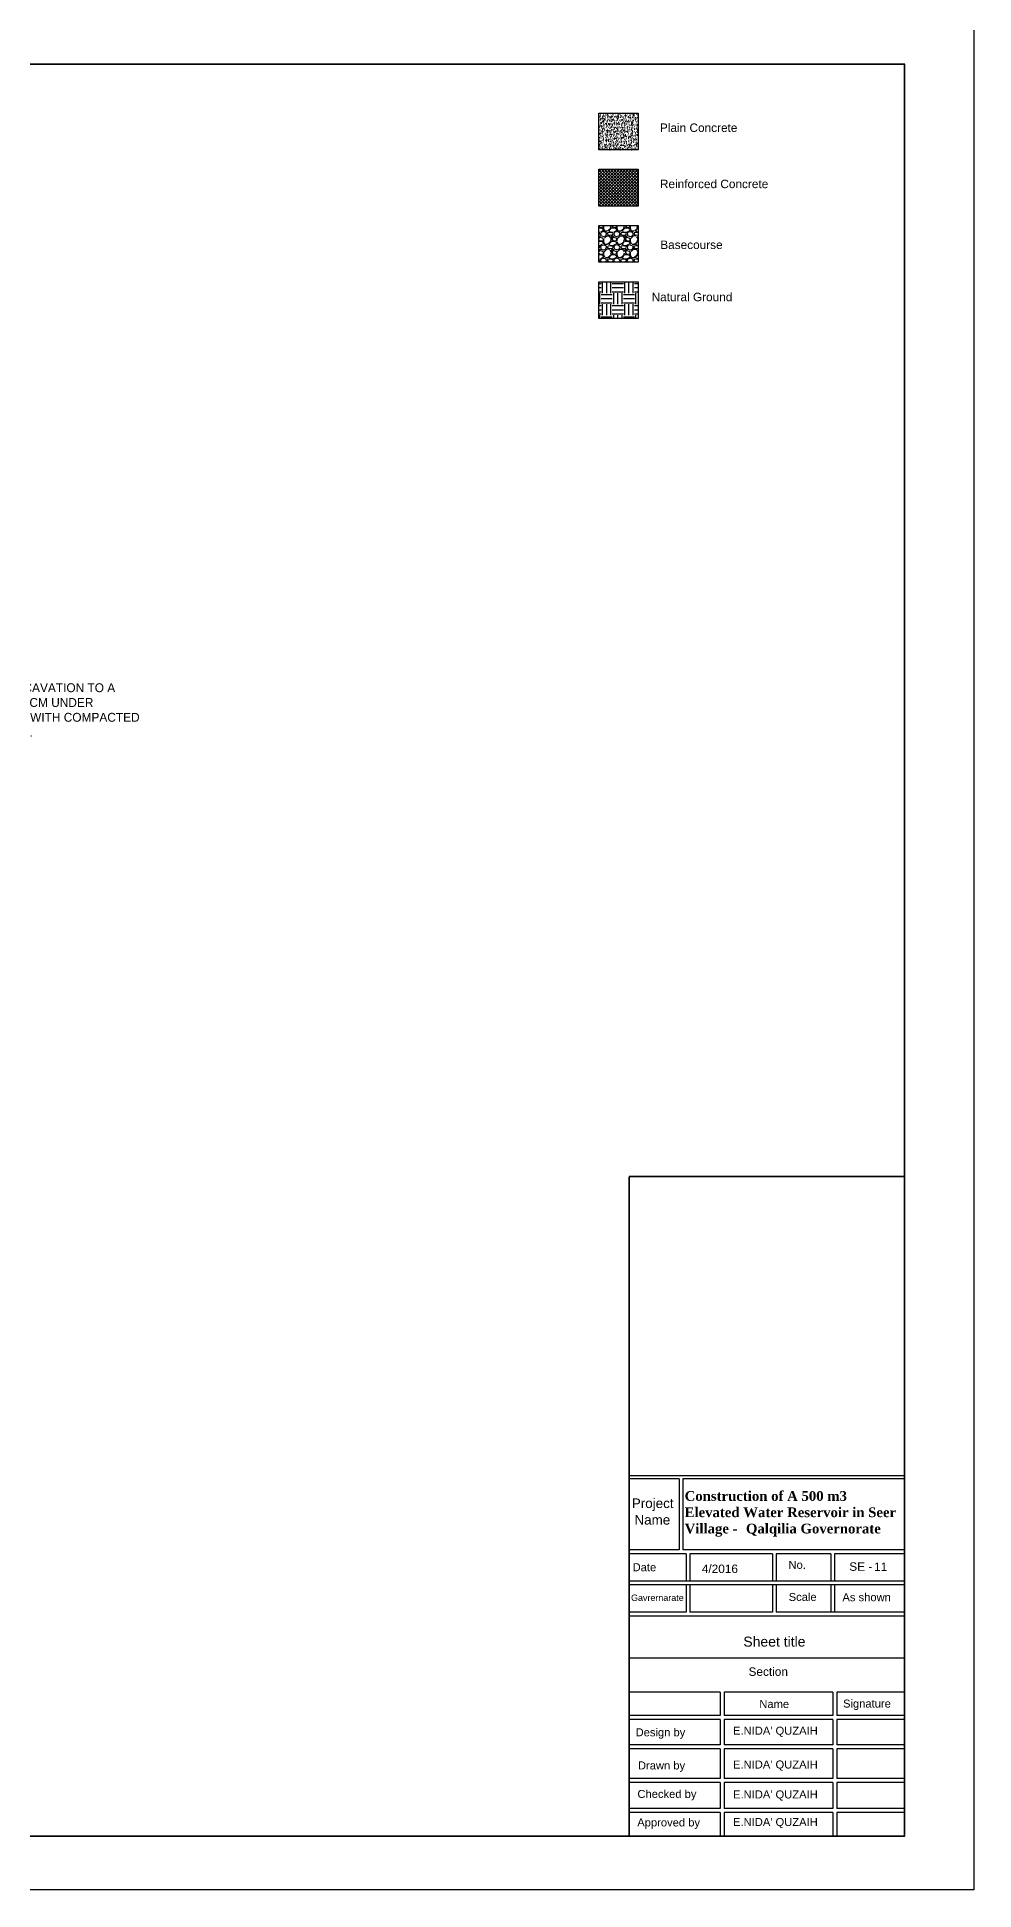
# Model space of a CAD drawing. Extents: x 166525 to 167198, y 178739 to 179747.
# Drawn here: x 167084.19 to 167105.29, y 179098.27 to 179139.99 of the extents above; entities that cross this region are included whole.
import ezdxf

# ---------------------------------------------------------------- set-up
doc = ezdxf.new("R2010")
doc.units = 0
doc.header["$MEASUREMENT"] = 0
doc.linetypes.add('VONLAYER', pattern=[0])
doc.layers.get('0').update_dxf_attribs({"linetype": 'CONTINUOUS'})
for name, color, linetype in [('000FRAME', 7, 'CONTINUOUS'), ('006COL', 5, 'CONTINUOUS'), ('007HATH', 8, 'CONTINUOUS'), ('COVER', 7, 'CONTINUOUS'), ('Line 1', 2, 'CONTINUOUS'), ('MHATCH', 8, 'CONTINUOUS'), ('TXT', 6, 'CONTINUOUS')]:
    doc.layers.add(name, color=color, linetype=linetype)
doc.layers.add('Frame-PW - KA_FRAME', color=7, linetype='CONTINUOUS', lineweight=80)

msp = doc.modelspace()

# ---------------------------------------------------------------- hatches: boundary and pattern name
at = {"linetype": 'Continuous'}
h = msp.add_hatch(dxfattribs=at)
h.set_pattern_fill('EARTH', color=8, style=0)
h.set_pattern_definition([(0, (430.14189, -114.74017), (0.25, 0.25), [0.25, -0.25]), (0, (430.14189, -114.64642), (0.25, 0.25), [0.25, -0.25]), (0, (430.14189, -114.55267), (0.25, 0.25), [0.25, -0.25]), (90, (430.17314, -114.52142), (-0.25, 0.25), [0.25, -0.25]), (90, (430.26689, -114.52142), (-0.25, 0.25), [0.25, -0.25]), (90, (430.36064, -114.52142), (-0.25, 0.25), [0.25, -0.25])])
h.paths.add_polyline_path([(167097.72393, 179134.48463), (167096.84158, 179134.48463), (167096.84158, 179133.65797), (167097.72393, 179133.65797)])
at = {"layer": '006COL'}
h = msp.add_hatch(dxfattribs=at)
h.set_pattern_fill('ANSI37', color=8, scale=0.38995, angle=90, style=0)
h.set_pattern_definition([(135, (166966.365324, 179015.65283), (-0.034467066, -0.034467066), []), (225, (166966.365324, 179015.65283), (0.034467066, -0.034467066), [])])
h.paths.add_polyline_path([(167096.84158, 179137.01547), (167096.84158, 179136.18881), (167097.72393, 179136.18881), (167097.72393, 179137.01547)])
at = {"layer": '007HATH'}
h = msp.add_hatch(dxfattribs=at)
h.set_pattern_fill('AR-CONC', color=8, scale=0.015598, angle=270, style=0)
h.set_pattern_definition([(320, (166970.23632, 179014.89971), (-0.009788086, -0.11187834), [0.01169851, -0.12868361]), (265, (166970.23632, 179014.8997), (0.11732703, 0.02164245), [0.00935881, -0.10294689]), (10.451444, (166970.23551, 179014.89038), (0.10753894, -0.09023589), [0.009942204, -0.10936424]), (316.1842, (166970.26752, 179014.8997), (-0.02581772, -0.16646845), [0.01754777, -0.19302542]), (6.63564, (166970.26537, 179014.88583), (0.15194315, -0.1457887), [0.01491331, -0.16404645]), (261.18416, (166970.26752, 179014.8997), (0.15194315, -0.1457887), [0.01403821, -0.15442033]), (291, (166970.25972, 179014.88411), (-0.06280055, -0.09310564), [0.01169851, -0.12868361]), (236, (166970.25972, 179014.88411), (0.113109, -0.03795236), [0.00935881, -0.10294689]), (341.451445, (166970.25449, 179014.87635), (0.05030845, -0.131058), [0.0099422, -0.10936424]), (307.5, (166970.236323, 179014.899706), (0.051924828, -0.001896696), [0, -0.101699048, 0, -0.10450669, 0, -0.10333684]), (277.5, (166970.236323, 179014.899706), (0.061520392, -0.041033622), [0, -0.059584411, 0, -0.099359346, 0, -0.039384984]), (237.5, (166970.236323, 179014.93449), (-0.003518112, -0.083265695), [0, -0.038995034, 0, -0.121664505, 0, -0.16143944]), (227.5, (166970.23632, 179014.95009), (0.01561439, -0.090965457), [0, -0.050693544, 0, -0.08079771, 0, -0.1146454])])
h.paths.add_polyline_path([(167097.72393, 179138.28088), (167096.84158, 179138.28088), (167096.84158, 179137.45423), (167097.72393, 179137.45423)])
at = {"layer": 'Line 1', "linetype": 'Continuous'}
h = msp.add_hatch(dxfattribs=at)
h.set_pattern_fill('GRAVEL', color=8, scale=0.3, style=0)
h.set_pattern_definition([(228.012787504, (430.357885, -114.440172), (-2.4, -2.7), [0.0403608, -3.99572641412]), (184.969740728, (430.330885, -114.470172), (3.6, 0.3), [0.0692604, -6.85677742837]), (132.510447078, (430.261885, -114.476172), (3, -3.3), [0.0488364, -4.83480977883]), (267.273689006, (430.144885, -114.551172), (0.3, 6), [0.0630714, -6.2440674125]), (292.833654178, (430.141885, -114.614172), (-1.5, 3.6), [0.0618465, -6.12281193843]), (357.273689006, (430.165885, -114.671172), (-6, 0.3), [0.0630714, -6.2440674125]), (37.6942404667, (430.228885, -114.674172), (-3.9, -3), [0.0834087, -8.25745456467]), (72.255328375, (430.294885, -114.623172), (2.1, 6.6), [0.0787464, -7.79589644904]), (121.429565615, (430.318885, -114.548172), (-2.4, 3.9), [0.063285, -6.26522193292]), (175.236358309, (430.285885, -114.494172), (3.3, -0.3), [0.0722496, -3.54022877364]), (222.397437798, (430.213885, -114.488172), (-3.6, -3.3), [0.0934344, -9.25001250144]), (138.814074834, (430.441885, -114.554172), (-2.1, 1.8), [0.0318903, -3.15715344382]), (171.46923439, (430.417885, -114.533172), (3.9, -0.6), [0.0606711, -6.00645342485]), (225, (430.35789, -114.52417), (-3e-17, -0.3), [0.0424263, -0.3818377687]), (203.198590514, (430.336885, -114.488172), (1.5, 0.6), [0.0228474, -2.26188453176]), (291.801409486, (430.315885, -114.49717), (-0.3, 0.9), [0.0323109, -1.58323854214]), (30.963756532, (430.327885, -114.52717), (0.9, 0.6), [0.0524787, -1.69680686845]), (161.565051177, (430.372885, -114.50017), (0.6, -0.3), [0.0379473, -0.91073599805]), (16.389540334, (430.141885, -114.497172), (3, 0.9), [0.05316, -5.262853544]), (70.346175942, (430.192885, -114.482172), (-1.2000000000004, -3.300000000001), [0.0445983, -4.4152223242]), (293.198590514, (430.372885, -114.440172), (-0.6, 1.5), [0.0456945, -2.23903743176]), (343.610459666, (430.390885, -114.482172), (-3, 0.9), [0.05316, -5.262853544]), (339.44395478, (430.141885, -114.683172), (-1.5, 0.6), [0.051264, -2.5119371236]), (294.775140569, (430.189885, -114.701172), (-1.5, 3.3), [0.0429534, -4.252392919]), (66.801409486, (430.375885, -114.740172), (0.6, 1.5), [0.0456945, -2.23903743176]), (17.354024636, (430.393885, -114.698172), (-3.9, -1.2), [0.0502893, -4.97862708427]), (69.44395478, (430.228885, -114.740172), (-0.6, -1.5), [0.025632, -2.5375691236]), (101.309932474, (430.357885, -114.74017), (-0.3, 1.2), [0.015297, -1.51440885408]), (165.963756532, (430.354885, -114.72517), (0.9, -0.3), [0.0618465, -1.1750851877]), (186.009005957, (430.294885, -114.710172), (3, 0.3), [0.057315, -5.67417695236]), (303.690067526, (430.327885, -114.55417), (-0.3, 0.6), [0.0432666, -1.03839878264]), (353.157226587, (430.351885, -114.590172), (5.1, -0.6), [0.0755382, -7.4782687872]), (60.945395901, (430.426885, -114.599172), (-1.2, -2.1), [0.0308868, -3.0578022423]), (90, (430.4419, -114.57217), (-0.3, 0.3), [0.018, -0.282]), (120.256437164, (430.288885, -114.701172), (1.2, -2.1), [0.0416772, -4.12605599683]), (48.012787504, (430.267885, -114.665172), (2.4, 2.7), [0.0807216, -3.95536561412]), (0, (430.3219, -114.60517), (0.3, 0.3), [0.078, -0.222]), (325.304846469, (430.399885, -114.605172), (3, -2.1), [0.0474342, -4.69598229025]), (254.054604099, (430.438885, -114.632172), (-0.3, -1.2), [0.0436806, -2.1403523668]), (207.645975364, (430.426885, -114.674172), (-5.7, -3), [0.0711195, -7.04084225468]), (175.42607874, (430.363885, -114.707172), (-3.9, 0.3), [0.0752397, -7.4487220224])])
h.paths.add_polyline_path([(167097.72393, 179135.75005), (167096.84158, 179135.75005), (167096.84158, 179134.92339), (167097.72393, 179134.92339)])

# ---------------------------------------------------------------- linework, layer by layer
for p, q in [((167103.71829, 179107.5922), (167097.51954, 179107.5922)), ((167098.64419, 179107.52762), (167097.51954, 179107.52762)), ((167098.64419, 179107.52762), (167098.64419, 179105.92513)), ((167103.71829, 179107.52762), (167098.73164, 179107.52762)), ((167098.73164, 179107.52762), (167098.73164, 179105.92513)), ((167098.64419, 179105.92513), (167097.51954, 179105.92513)), ((167098.80349, 179105.83768), (167097.51954, 179105.83768)), ((167103.71829, 179105.92513), (167098.73164, 179105.92513)), ((167098.80349, 179105.83768), (167098.80349, 179105.22557)), ((167100.74803, 179105.83768), (167098.89093, 179105.83768)), ((167098.89093, 179105.83768), (167098.89093, 179105.22557)), ((167100.74803, 179105.83768), (167100.74803, 179105.22557)), ((167100.83547, 179105.83768), (167100.83547, 179105.22557)), ((167102.05915, 179105.83768), (167100.83547, 179105.83768)), ((167102.05915, 179105.83768), (167102.05915, 179105.22557)), ((167103.71829, 179105.83768), (167102.14659, 179105.83768)), ((167102.14659, 179105.83768), (167102.14659, 179105.22557)), ((167103.71829, 179105.22557), (167097.51954, 179105.22557)), ((167098.80349, 179105.22557), (167097.51954, 179105.22557)), ((167103.71829, 179105.13813), (167097.51954, 179105.13813)), ((167098.80349, 179105.13813), (167097.51954, 179105.13813)), ((167098.80349, 179105.13813), (167098.80349, 179104.52601)), ((167100.74803, 179105.22557), (167098.89093, 179105.22557)), ((167100.74803, 179105.13813), (167098.89093, 179105.13813)), ((167098.89093, 179105.13813), (167098.89093, 179104.52601)), ((167100.74803, 179105.13813), (167100.74803, 179104.52601)), ((167102.05915, 179105.22557), (167100.83547, 179105.22557)), ((167102.05915, 179105.13813), (167100.83547, 179105.13813)), ((167100.83547, 179105.13813), (167100.83547, 179104.52601)), ((167102.05915, 179105.13813), (167102.05915, 179104.52601)), ((167102.14659, 179105.13813), (167102.14659, 179104.52601)), ((167098.80349, 179104.52601), (167097.51954, 179104.52601)), ((167100.74803, 179104.52601), (167098.89093, 179104.52601)), ((167103.71829, 179104.52601), (167100.83547, 179104.52601)), ((167103.71829, 179104.43857), (167097.51954, 179104.43857)), ((167103.71829, 179103.49195), (167097.51954, 179103.49195)), ((167099.57304, 179102.72086), (167097.51954, 179102.72086)), ((167099.57304, 179102.72086), (167099.57304, 179102.19619)), ((167102.10893, 179102.72086), (167099.66049, 179102.72086)), ((167099.66049, 179102.72086), (167099.66049, 179102.19619)), ((167102.10893, 179102.72086), (167102.10893, 179102.19619)), ((167103.71829, 179102.72086), (167102.19638, 179102.72086)), ((167102.19638, 179102.72086), (167102.19638, 179102.19619)), ((167099.57304, 179102.19619), (167097.51954, 179102.19619)), ((167099.57304, 179102.10875), (167097.51954, 179102.10875)), ((167099.57304, 179102.10875), (167099.57304, 179101.53723)), ((167102.10893, 179102.19619), (167099.66049, 179102.19619)), ((167102.10893, 179102.10875), (167099.66049, 179102.10875)), ((167099.66049, 179102.10875), (167099.66049, 179101.53723)), ((167102.10893, 179102.10875), (167102.10893, 179101.53723)), ((167103.71829, 179102.19619), (167102.19638, 179102.19619)), ((167103.71829, 179102.10875), (167102.19638, 179102.10875)), ((167102.19638, 179102.10875), (167102.19638, 179101.53723)), ((167099.57304, 179101.53723), (167097.51954, 179101.53723)), ((167099.57304, 179101.44979), (167097.51954, 179101.44979)), ((167099.57304, 179101.44979), (167099.57304, 179100.77595)), ((167102.10893, 179101.53723), (167099.66049, 179101.53723)), ((167102.10893, 179101.44979), (167099.66049, 179101.44979)), ((167099.66049, 179101.44979), (167099.66049, 179100.77595)), ((167102.10893, 179101.44979), (167102.10893, 179100.77595)), ((167103.71829, 179101.53723), (167102.19638, 179101.53723)), ((167103.71829, 179101.44979), (167102.19638, 179101.44979)), ((167102.19638, 179101.44979), (167102.19638, 179100.77595)), ((167099.57304, 179100.77595), (167097.51954, 179100.77595)), ((167102.10893, 179100.77595), (167099.66049, 179100.77595)), ((167103.71829, 179100.77595), (167102.19638, 179100.77595)), ((167099.57304, 179100.68851), (167097.51954, 179100.68851)), ((167099.57304, 179100.68851), (167099.57304, 179100.10211)), ((167102.10893, 179100.68851), (167099.66049, 179100.68851)), ((167099.66049, 179100.68851), (167099.66049, 179100.10211)), ((167102.10893, 179100.68851), (167102.10893, 179100.10211)), ((167103.71829, 179100.68851), (167102.19638, 179100.68851)), ((167102.19638, 179100.68851), (167102.19638, 179100.10211)), ((167099.57304, 179100.10211), (167097.51954, 179100.10211)), ((167099.57304, 179100.01467), (167097.51954, 179100.01467)), ((167099.57304, 179100.01467), (167099.57304, 179099.48131)), ((167102.10893, 179100.10211), (167099.66049, 179100.10211)), ((167099.66049, 179100.01467), (167099.66049, 179099.48131)), ((167102.10893, 179100.01467), (167099.66049, 179100.01467)), ((167102.10893, 179100.01467), (167102.10893, 179099.48131)), ((167103.71829, 179100.10211), (167102.19638, 179100.10211)), ((167102.19638, 179100.01467), (167102.19638, 179099.48131)), ((167103.71829, 179100.01467), (167102.19638, 179100.01467))]:
    msp.add_line(p, q)
at = {"layer": '000FRAME', "color": 7}
for points in [[(167097.72393, 179138.28088), (167097.72393, 179137.45423), (167096.84158, 179137.45423), (167096.84158, 179138.28088)], [(167097.72393, 179137.01547), (167097.72393, 179136.18881), (167096.84158, 179136.18881), (167096.84158, 179137.01547)], [(167097.72393, 179135.75005), (167097.72393, 179134.92339), (167096.84158, 179134.92339), (167096.84158, 179135.75005)], [(167097.72393, 179134.48463), (167097.72393, 179133.65797), (167096.84158, 179133.65797), (167096.84158, 179134.48463)]]:
    msp.add_lwpolyline(points, close=True, dxfattribs=at)
at = {"layer": 'COVER', "flags": 128}
msp.add_lwpolyline([(167045.36454, 179140.59256), (167105.28579, 179140.59256), (167105.28579, 179098.27006), (167045.36454, 179098.27006)], close=True, dxfattribs=at)
at = {"layer": 'Frame-PW - KA_FRAME'}
for points, const_width in [([(167103.71829, 179114.33423), (167097.51954, 179114.33423)], 0.04), ([(167097.51954, 179099.48131), (167097.51954, 179114.33423)], 0.03562)]:
    msp.add_lwpolyline(points, dxfattribs=dict(at, const_width=const_width))
at = {"layer": 'MHATCH', "const_width": 0.03562, "flags": 128}
msp.add_lwpolyline([(167046.93204, 179139.38131), (167103.71829, 179139.38131), (167103.71829, 179099.48131), (167046.93204, 179099.48131)], close=True, dxfattribs=at)
at = {"layer": 'MHATCH'}
msp.add_lwpolyline([(167047.28829, 179139.38131), (167103.71829, 179139.38131), (167103.71829, 179099.48131)], dxfattribs=at)

# ---------------------------------------------------------------- texts
at = {"linetype": 'VONLAYER', "insert": (167077.23875, 179125.44266), "char_height": 0.2, "width": 11.6938936, "attachment_point": 1}
msp.add_mtext('-EARTHWORKS FOR BURRIED PIPES INCLUDES EXCAVATION TO A   \\P DEPTH OF 1.2METERS,SAND AROUND THE PIPE 15 CM UNDER \\P AND 20 CM ABOVE THE PIPE CROWN,BACKFILLING WITH COMPACTED \\P BASECOURSE UNTIL THE REQUIRED GRAFE LEVEL.', dxfattribs=at)
at = {"color": 7, "insert": (167098.77097, 179107.25143), "char_height": 0.2, "width": 4.930876, "attachment_point": 1}
msp.add_mtext('{\\fTimes New Roman|b1|i0|c0|p18;\\H1.1x;\\C256;Construction of A 500 m3 Elevated Water Reservoir in Seer Village - \\H1.2845x; \\H0.77854x;Qalqilia Governorate\\H1.1896x; }', dxfattribs=at)
at = {"layer": 'TXT', "color": 7}
for s, insert, char_height, width, attachment_point in [('{\\fArial|b0|i0|c0|p34;Plain Concrete}', (167099.08656, 179138.04762), 0.1904466, 2.9052944, 2), ('{\\fArial|b0|i0|c0|p34;Reinforced Concrete}', (167099.43434, 179136.7822), 0.1904466, 2.9052944, 2), ('{\\fArial|b0|i0|c0|p34;Basecourse }', (167098.92423, 179135.41173), 0.1904466, 2.9052944, 2), ('{\\fArial|b0|i0|c0|p34;Natural Ground}', (167098.93602, 179134.23634), 0.1904466, 2.9052944, 2), ('{\\fArial|b0|i0|c0|p34;Project }', (167098.5214, 179107.0858), 0.2162446, 0.9779129, 3), ('{\\fArial|b0|i0|c0|p34;Name}', (167098.44618, 179106.71294), 0.2162446, 0.8023905, 3), ('{\\fArial|b0|i0|c0|p34;Date}', (167098.13039, 179105.62724), 0.1802039, 2.4656722, 3), ('{\\fArial|b0|i0|c0|p34;4/2016}', (167099.97138, 179105.59677), 0.1904466, 2.6058199, 3), ('{\\fArial|b0|i0|c0|p34;No.}', (167101.50126, 179105.68102), 0.1802039, 2.4656722, 3), ('\\A1;{\\fArial|b0|i0|c0|p34;SE -}', (167102.99573, 179105.64722), 0.1904466, 2.6058199, 3), ('\\A1;{\\fArial|b0|i0|c0|p34;11}', (167103.33429, 179105.64334), 0.1904466, 2.6058199, 3), ('{\\fArial|b0|i0|c178|p34;Gavrernarate}', (167098.74983, 179104.92204), 0.1441631, 1.9725377, 3), ('{\\fArial|b0|i0|c0|p34;Scale}', (167101.74257, 179104.95806), 0.1802039, 2.4656722, 3), ('{\\fArial|b0|i0|c0|p34;As shown}', (167103.41499, 179104.95183), 0.1802039, 2.4656722, 3), ('{\\fArial|b0|i0|c0|p34;Sheet title}', (167100.09256, 179103.9745), 0.2252548, 3.0820902, 1), ('{\\fArial|b0|i0|c0|p34;Section}', (167101.097, 179103.28105), 0.1904466, 2.9052944, 3), ('{\\fArial|b0|i0|c0|p34;Name}', (167101.12372, 179102.54715), 0.1802039, 2.4656722, 3), ('{\\fArial|b0|i0|c0|p34;Signature}', (167103.41534, 179102.55712), 0.1802039, 2.4656722, 3), ('{\\fArial|b0|i0|c0|p34;Design by}', (167098.78538, 179101.90989), 0.1802039, 1.1130295, 3), ("{\\fArial|b0|i0|c0|p34;E.NIDA' QUZAIH}", (167101.76835, 179101.94617), 0.1802039, 2.1409455, 3), ('{\\fArial|b0|i0|c0|p34;Drawn by}', (167098.78177, 179101.16359), 0.1802039, 1.1094247, 3), ("{\\fArial|b0|i0|c0|p34;E.NIDA' QUZAIH}", (167101.76835, 179101.18489), 0.1802039, 2.1409455, 3), ('{\\fArial|b0|i0|c0|p34;Checked by}', (167099.03687, 179100.52144), 0.1802039, 1.3645265, 3), ("{\\fArial|b0|i0|c0|p34;E.NIDA' QUZAIH}", (167101.76835, 179100.51106), 0.1802039, 2.1409455, 3), ('{\\fArial|b0|i0|c0|p34;Approved by}', (167099.11667, 179099.87995), 0.1802039, 1.4443199, 3), ("{\\fArial|b0|i0|c0|p34;E.NIDA' QUZAIH}", (167101.76835, 179099.89025), 0.1802039, 2.1409455, 3)]:
    msp.add_mtext(s, dxfattribs=dict(at, insert=insert, char_height=char_height, width=width, attachment_point=attachment_point))

doc.saveas('drawing.dxf')
